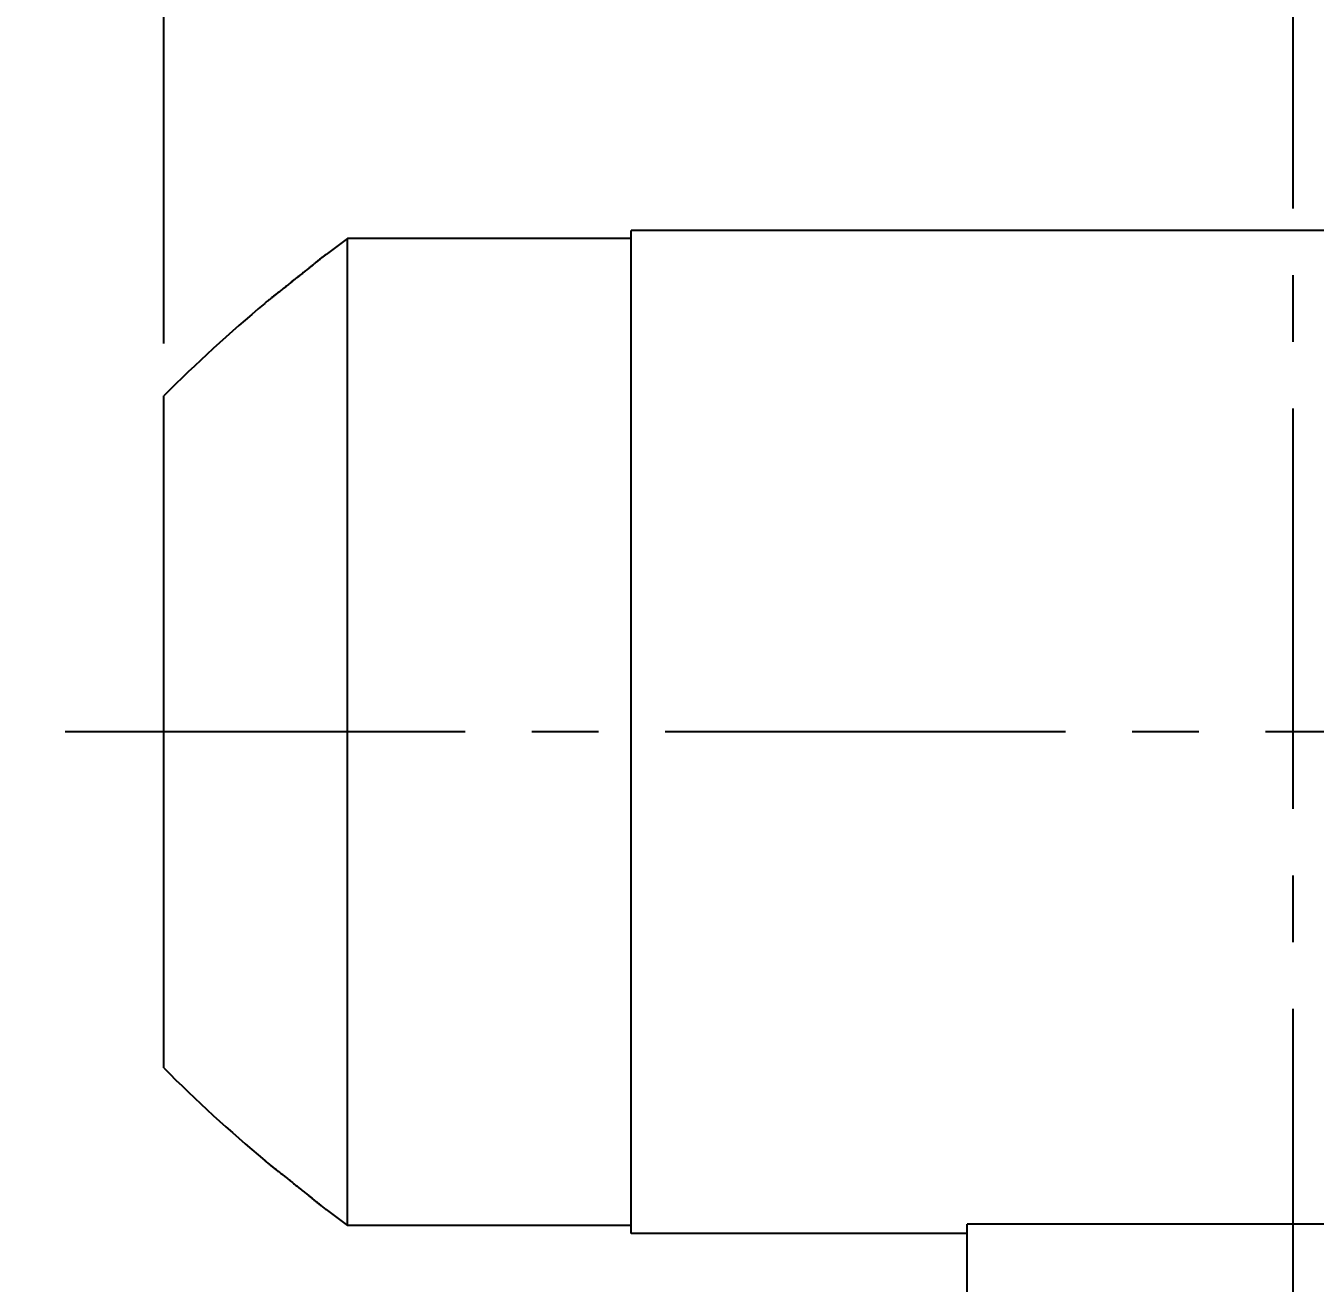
# Model space of a CAD drawing. Extents: x -7647 to -3756, y -5015 to -2358.
# Drawn here: x -6323.3 to -6077.7, y -4175 to -3935.5 of the extents above; entities that cross this region are included whole.
import ezdxf

# ---------------------------------------------------------------- set-up
doc = ezdxf.new("R2010")
doc.units = 0
doc.header["$LTSCALE"] = 4
doc.header["$MEASUREMENT"] = 0
doc.linetypes.add('CENTRE2', pattern=[28.575, 19.05, -3.175, 3.175, -3.175])
doc.layers.get('0').update_dxf_attribs({"linetype": 'CONTINUOUS'})
doc.layers.get('DEFPOINTS').update_dxf_attribs({"linetype": 'CONTINUOUS'})
for name, color, linetype in [('01', 7, 'CONTINUOUS'), ('01CENTER', 5, 'CENTRE2'), ('01HOSO', 6, 'CONTINUOUS'), ('02', 5, 'CONTINUOUS')]:
    doc.layers.add(name, color=color, linetype=linetype)
doc.styles.add('BIGFONT', font='ROMANS.SHX', dxfattribs={"bigfont": 'bigfont'})
doc.dimstyles.new('L-IN', dxfattribs={"dimscale": 10, "dimtxt": 3.2, "dimasz": 2.5, "dimexe": 1, "dimexo": 1, "dimgap": 1, "dimtad": 1, "dimdec": 0, "dimtxsty": 'BIGFONT', "dimblk": 'YA-IN', "dimblk1": 'OPEN', "dimblk2": 'OPEN', "dimsah": 1, "dimcen": 0, "dimclrd": 256, "dimclre": 256, "dimclrt": 256, "dimazin": 3, "dimtp": 0.1, "dimtm": 0.2, "dimtfac": 0.625, "dimtdec": 0, "dimtmove": 0, "dimatfit": 3, "dimtolj": 1})

# ---------------------------------------------------------------- blocks, each defined once
blk = doc.blocks.new('_OPEN')
at = {"color": 0, "linetype": 'BYBLOCK'}
for p, q in [((-1, 0.1667), (0, 0)), ((0, 0), (-1, -0.1667)), ((0, 0), (-1, 0))]:
    blk.add_line(p, q, dxfattribs=at)
blk = doc.blocks.new('*D17')
at = {"linetype": 'BYBLOCK'}
for p, q in [((-6297, -3996), (-6297, -3150)), ((-6082, -3312.62), (-6082, -3150)), ((-6107, -3160), (-6272, -3160))]:
    blk.add_line(p, q, dxfattribs=at)
at = {"layer": 'DEFPOINTS', "color": 0, "linetype": 'BYBLOCK'}
for p in [(-6297, -3160), (-6082, -3322.62), (-6297, -4006)]:
    blk.add_point(p, dxfattribs=at)
at = {"linetype": 'BYBLOCK', "xscale": 25, "yscale": 25, "zscale": 25, "rotation": 180}
blk.add_blockref('_OPEN', (-6297, -3160), dxfattribs=at)
at = {"linetype": 'BYBLOCK', "xscale": 25, "yscale": 25, "zscale": 25}
blk.add_blockref('_OPEN', (-6082, -3160), dxfattribs=at)
at = {"linetype": 'BYBLOCK', "insert": (-6189.5, -3134), "char_height": 32, "attachment_point": 5, "style": 'BIGFONT'}
blk.add_mtext('\\A1;215', dxfattribs=at)
blk = doc.blocks.new('YA-IN')
at = {"color": 0, "linetype": 'BYBLOCK'}
for p, q in [((0, 0), (-1, 0.1667)), ((-1, -0.1667), (0, 0)), ((0, 0), (-1, 0))]:
    blk.add_line(p, q, dxfattribs=at)

msp = doc.modelspace()

# ---------------------------------------------------------------- linework, layer by layer
at = {"layer": '01', "linetype": 'CONTINUOUS'}
for p, q in [((-6030.5, -3974.5), (-6208, -3974.5)), ((-6208, -3976), (-6262, -3976)), ((-6297, -4134), (-6297, -4006)), ((-6208, -4164), (-6262, -4164)), ((-6030.5, -4163.73758), (-6144, -4163.73758)), ((-6144, -4201), (-6144, -4163.73758)), ((-6144, -4165.5), (-6208, -4165.5))]:
    msp.add_line(p, q, dxfattribs=at)
for centre, start, end in [((-6084.83966, -4218.10373), 126.1949442, 127.1709529), ((-6084.83966, -4218.10373), 130.0232691, 135.0076451), ((-6084.83966, -3921.89627), 224.9923549, 229.9767306), ((-6084.83966, -3921.89627), 232.829048, 233.8050558)]:
    msp.add_arc(centre, 300, start, end, dxfattribs=at)
for points, knots in [([(-6266.44446, -3979.32938), (-6266.47225, -3979.35159), (-6266.53291, -3979.40008), (-6266.63069, -3979.47824), (-6266.74231, -3979.56747), (-6266.8674, -3979.66747), (-6267.00656, -3979.77873), (-6267.16011, -3979.90148), (-6267.32802, -3980.03573), (-6267.51004, -3980.18126), (-6267.70594, -3980.33789), (-6267.91574, -3980.50564), (-6268.13977, -3980.68477), (-6268.37835, -3980.87554), (-6268.6314, -3981.07787), (-6268.89832, -3981.2913), (-6269.17817, -3981.51506), (-6269.4701, -3981.74847), (-6269.77468, -3981.99199), (-6270.09425, -3982.24749), (-6270.43278, -3982.51811), (-6270.79282, -3982.80591), (-6271.17117, -3983.1083), (-6271.56042, -3983.41936), (-6271.95333, -3983.73328), (-6272.34628, -3984.04718), (-6272.73591, -3984.35835), (-6273.11653, -3984.66225), (-6273.48261, -3984.95447), (-6273.83154, -3985.23293), (-6274.16365, -3985.49788), (-6274.48012, -3985.75029), (-6274.78178, -3985.99082), (-6275.06903, -3986.2198), (-6275.34198, -3986.43731), (-6275.60057, -3986.64332), (-6275.84436, -3986.83749), (-6276.07246, -3987.01911), (-6276.28372, -3987.18728), (-6276.47749, -3987.34149), (-6276.65391, -3987.48186), (-6276.81378, -3987.60903), (-6276.95811, -3987.72382), (-6277.08778, -3987.82693), (-6277.20361, -3987.91902), (-6277.30324, -3987.99822), (-6277.36435, -3988.04679), (-6277.39129, -3988.06821)], [0, 0, 0, 0, 0.106729945, 0.23296003, 0.375554469, 0.535410932, 0.713422818, 0.910065364, 1.125168485, 1.358364912, 1.609179475, 1.877619911, 2.164250115, 2.4696887, 2.794032412, 3.136225578, 3.494981164, 3.868930569, 4.257552008, 4.664858575, 5.096393531, 5.557745233, 6.047661763, 6.5494169, 7.052574921, 7.556408281, 8.058213763, 8.548477994, 9.017584, 9.463455134, 9.887737653, 10.292119103, 10.677858123, 11.045182922, 11.39416916, 11.724887023, 12.037055344, 12.329168706, 12.599616066, 12.84713546, 13.072080532, 13.275948642, 13.460003068, 13.625322934, 13.772955626, 13.903911005, 14.007154601, 14.007154601, 14.007154601, 14.007154601]), ([(-6266.44434, -3979.32953), (-6266.4708, -3979.35068), (-6266.53087, -3979.3987), (-6266.62888, -3979.47706), (-6266.74302, -3979.56832), (-6266.87108, -3979.67071), (-6267.01401, -3979.78499), (-6267.17275, -3979.91191), (-6267.3482, -3980.0522), (-6267.54118, -3980.20651), (-6267.75238, -3980.3754), (-6267.98235, -3980.55929), (-6268.23153, -3980.75855), (-6268.50017, -3980.97338), (-6268.78822, -3981.20372), (-6269.09532, -3981.44929), (-6269.42069, -3981.70947), (-6269.76309, -3981.98324), (-6270.12092, -3982.26934), (-6270.49222, -3982.56617), (-6270.87469, -3982.8719), (-6271.2656, -3983.18433), (-6271.66193, -3983.50104), (-6272.06028, -3983.8193), (-6272.45694, -3984.13614), (-6272.84812, -3984.44852), (-6273.23048, -3984.75378), (-6273.60126, -3985.04972), (-6273.95834, -3985.33464), (-6274.30001, -3985.60718), (-6274.62496, -3985.86631), (-6274.93229, -3986.1113), (-6275.2214, -3986.34171), (-6275.49201, -3986.5573), (-6275.74409, -3986.75808), (-6275.97782, -3986.94418), (-6276.19362, -3987.11597), (-6276.39208, -3987.27391), (-6276.57382, -3987.41851), (-6276.7395, -3987.5503), (-6276.88982, -3987.66985), (-6277.02556, -3987.77779), (-6277.14753, -3987.87475), (-6277.25651, -3987.96138), (-6277.33628, -3988.02478), (-6277.3798, -3988.05936), (-6277.39116, -3988.06838)], [0, 0, 0, 0, 0.10161653, 0.23072771, 0.376449971, 0.540005865, 0.722618481, 0.925462122, 1.149734144, 1.396542007, 1.666732792, 1.960989979, 2.279902606, 2.623898604, 2.992909858, 3.386365041, 3.803535017, 4.24272675, 4.701533849, 5.177968021, 5.668822133, 6.170472759, 6.679245937, 7.190790362, 7.700118002, 8.202237338, 8.692603703, 9.167913944, 9.625455669, 10.063058532, 10.479068914, 10.872332133, 11.2421352, 11.588145482, 11.910327949, 12.208916284, 12.484458776, 12.737824464, 12.96981519, 13.181212607, 13.372944, 13.546002547, 13.701475979, 13.840395138, 13.96364883, 14.00715633, 14.00715633, 14.00715633, 14.00715633]), ([(-6266.10823, -3979.06062), (-6266.10952, -3979.06165), (-6266.11477, -3979.06585), (-6266.12667, -3979.07536), (-6266.14667, -3979.09135), (-6266.17493, -3979.11393), (-6266.21171, -3979.14333), (-6266.25731, -3979.17978), (-6266.31213, -3979.2236), (-6266.3724, -3979.27177), (-6266.41444, -3979.30538), (-6266.43505, -3979.32185)], [0, 0, 0, 0, 0.0049356145, 0.0201642501, 0.0456947037, 0.0817651088, 0.128704144, 0.186925598, 0.2569211146, 0.3392514827, 0.4183901015, 0.4183901015, 0.4183901015, 0.4183901015]), ([(-6266.43493, -3979.322), (-6266.41266, -3979.3042), (-6266.36842, -3979.26883), (-6266.3056, -3979.21861), (-6266.24967, -3979.1739), (-6266.20334, -3979.13686), (-6266.1661, -3979.10709), (-6266.13992, -3979.08616), (-6266.1261, -3979.07512), (-6266.12179, -3979.07167)], [0, 0, 0, 0, 0.0855327898, 0.1699244712, 0.2412705197, 0.300357978, 0.3478556877, 0.3843282885, 0.4009038761, 0.4009038761, 0.4009038761, 0.4009038761]), ([(-6266.12179, -3979.07167), (-6266.11936, -3979.06973), (-6266.11288, -3979.06455), (-6266.10498, -3979.05823), (-6266.09949, -3979.05385), (-6266.09807, -3979.05271)], [0, 0, 0, 0, 0.0093097068, 0.02489600485, 0.0303703804, 0.0303703804, 0.0303703804, 0.0303703804]), ([(-6266.09806, -3979.0527), (-6266.09916, -3979.05353), (-6266.10257, -3979.05614), (-6266.10594, -3979.05881), (-6266.10823, -3979.06062)], [0, 0, 0, 0, 0.00412532712, 0.01289177879, 0.01289177879, 0.01289177879, 0.01289177879]), ([(-6277.73963, -3988.34523), (-6277.74571, -3988.35006), (-6277.75512, -3988.35753), (-6277.76516, -3988.36551), (-6277.76915, -3988.36867), (-6277.7698, -3988.36919), (-6277.76982, -3988.36921)], [0, 0, 0, 0, 0.02327087602, 0.03604527103, 0.0384785939, 0.03855138229, 0.03855138229, 0.03855138229, 0.03855138229]), ([(-6277.40075, -3988.07572), (-6277.42704, -3988.09662), (-6277.47602, -3988.13555), (-6277.54429, -3988.18979), (-6277.60228, -3988.23587), (-6277.65044, -3988.27414), (-6277.6892, -3988.30493), (-6277.71894, -3988.32856), (-6277.73998, -3988.34527), (-6277.75254, -3988.35524), (-6277.7581, -3988.35966), (-6277.7595, -3988.36077)], [0, 0, 0, 0, 0.1007315453, 0.1877152186, 0.2615860319, 0.3229238312, 0.372261323, 0.410100822, 0.4368733605, 0.4528598516, 0.4582059548, 0.4582059548, 0.4582059548, 0.4582059548]), ([(-6277.74219, -3988.34702), (-6277.74652, -3988.35046), (-6277.75229, -3988.35504), (-6277.75806, -3988.35963), (-6277.7595, -3988.36077)], [0, 0, 0, 0, 0.01658870453, 0.02210923114, 0.02210923114, 0.02210923114, 0.02210923114]), ([(-6277.39686, -3988.07263), (-6277.42113, -3988.09192), (-6277.46888, -3988.12987), (-6277.53657, -3988.18366), (-6277.59655, -3988.23132), (-6277.6464, -3988.27093), (-6277.68657, -3988.30284), (-6277.71742, -3988.32735), (-6277.73493, -3988.34126), (-6277.74219, -3988.34702)], [0, 0, 0, 0, 0.092996273, 0.1829766446, 0.2593743996, 0.3228521338, 0.3739888522, 0.4132677779, 0.4410679198, 0.4410679198, 0.4410679198, 0.4410679198]), ([(-6277.40097, -3988.07618), (-6277.41465, -3988.08705), (-6277.453, -3988.11753), (-6277.51255, -3988.16484), (-6277.57633, -3988.21551), (-6277.63022, -3988.25832), (-6277.67468, -3988.29364), (-6277.71011, -3988.32178), (-6277.73075, -3988.33818), (-6277.73963, -3988.34523)], [0, 0, 0, 0, 0.0524436315, 0.1469471691, 0.2281747955, 0.2968050633, 0.3534224828, 0.3985207403, 0.4325334224, 0.4325334224, 0.4325334224, 0.4325334224]), ([(-6277.76362, -4151.63572), (-6277.76503, -4151.6346), (-6277.76708, -4151.63297), (-6277.76918, -4151.6313), (-6277.76988, -4151.63075), (-6277.76994, -4151.6307)], [0, 0, 0, 0, 0.005410039115, 0.007850586957, 0.008067595927, 0.008067595927, 0.008067595927, 0.008067595927]), ([(-6277.74933, -4151.64706), (-6277.75217, -4151.64481), (-6277.75693, -4151.64103), (-6277.76169, -4151.63725), (-6277.76362, -4151.63572)], [0, 0, 0, 0, 0.01086645004, 0.018240796, 0.018240796, 0.018240796, 0.018240796]), ([(-6277.7595, -4151.63923), (-6277.75806, -4151.64037), (-6277.75229, -4151.64496), (-6277.73926, -4151.6553), (-6277.71742, -4151.67265), (-6277.68657, -4151.69716), (-6277.6464, -4151.72907), (-6277.59655, -4151.76868), (-6277.53657, -4151.81634), (-6277.47035, -4151.86897), (-6277.42407, -4151.90575), (-6277.40127, -4151.92387)], [0, 0, 0, 0, 0.005520332, 0.0221089514, 0.0499090056, 0.089187889, 0.1403246292, 0.2038024427, 0.2802003046, 0.3701807608, 0.457546137, 0.457546137, 0.457546137, 0.457546137]), ([(-6277.7595, -4151.63923), (-6277.7581, -4151.64034), (-6277.75254, -4151.64476), (-6277.73998, -4151.65473), (-6277.72835, -4151.66397), (-6277.72089, -4151.6699), (-6277.72042, -4151.67027)], [0, 0, 0, 0, 0.00534600882, 0.02133247734, 0.04810501126, 0.04990790467, 0.04990790467, 0.04990790467, 0.04990790467]), ([(-6277.72042, -4151.67027), (-6277.71102, -4151.67774), (-6277.68873, -4151.69544), (-6277.65044, -4151.72586), (-6277.60228, -4151.76413), (-6277.54429, -4151.81021), (-6277.4762, -4151.86432), (-6277.42738, -4151.90311), (-6277.40127, -4151.92387)], [0, 0, 0, 0, 0.0360365902, 0.0853740165, 0.1467116779, 0.2205822918, 0.307565737, 0.4076382339, 0.4076382339, 0.4076382339, 0.4076382339]), ([(-6277.40113, -4151.92369), (-6277.41476, -4151.91286), (-6277.45304, -4151.88244), (-6277.51252, -4151.83518), (-6277.57628, -4151.78453), (-6277.63017, -4151.74172), (-6277.67463, -4151.7064), (-6277.70364, -4151.68336), (-6277.71786, -4151.67206), (-6277.7203, -4151.67012)], [0, 0, 0, 0, 0.0522249615, 0.1466953718, 0.2279040371, 0.2965295002, 0.3531546979, 0.398267303, 0.4076382782, 0.4076382782, 0.4076382782, 0.4076382782]), ([(-6277.39129, -4151.93179), (-6277.36192, -4151.95514), (-6277.29792, -4152.00601), (-6277.19492, -4152.08788), (-6277.07763, -4152.18113), (-6276.94636, -4152.28552), (-6276.80052, -4152.40151), (-6276.63992, -4152.52927), (-6276.46476, -4152.66864), (-6276.27545, -4152.8193), (-6276.07224, -4152.98106), (-6275.85511, -4153.15395), (-6275.62372, -4153.33824), (-6275.37784, -4153.53412), (-6275.11758, -4153.74151), (-6274.84344, -4153.96002), (-6274.55614, -4154.18908), (-6274.25601, -4154.42845), (-6273.9421, -4154.67886), (-6273.61213, -4154.94216), (-6273.26308, -4155.22075), (-6272.89434, -4155.51514), (-6272.50964, -4155.82235), (-6272.11655, -4156.13633), (-6271.72195, -4156.45158), (-6271.3296, -4156.76509), (-6270.94335, -4157.07378), (-6270.57131, -4157.37116), (-6270.22032, -4157.65173), (-6269.89229, -4157.91397), (-6269.58235, -4158.16178), (-6269.28613, -4158.39862), (-6269.00164, -4158.62609), (-6268.72911, -4158.844), (-6268.46985, -4159.0513), (-6268.22491, -4159.24715), (-6267.99475, -4159.43119), (-6267.77922, -4159.60352), (-6267.57785, -4159.76452), (-6267.39043, -4159.91438), (-6267.21702, -4160.05301), (-6267.05794, -4160.1802), (-6266.91335, -4160.2958), (-6266.78307, -4160.39994), (-6266.66663, -4160.49303), (-6266.56327, -4160.57565), (-6266.49068, -4160.63368), (-6266.45244, -4160.66425), (-6266.44446, -4160.67062)], [0, 0, 0, 0, 0.112585553, 0.245233698, 0.394726576, 0.562113891, 0.748392038, 0.953745869, 1.177782509, 1.419922436, 1.679583266, 1.956961129, 2.252589882, 2.56700506, 2.900072415, 3.250953446, 3.618711027, 4.002367114, 4.402644154, 4.823374262, 5.268779441, 5.742457171, 6.238911713, 6.745709861, 7.251730074, 7.75409154, 8.252397631, 8.735072717, 9.182945748, 9.600457736, 9.994963754, 10.373425767, 10.738231679, 11.087733012, 11.42021683, 11.73408929, 12.028576118, 12.304286225, 12.561945949, 12.80203502, 13.024200011, 13.227977456, 13.413063647, 13.57956834, 13.72833017, 13.860309465, 13.976517682, 14.007154602, 14.007154602, 14.007154602, 14.007154602]), ([(-6277.39116, -4151.93162), (-6277.36445, -4151.95284), (-6277.30402, -4152.00086), (-6277.20588, -4152.07887), (-6277.09244, -4152.16904), (-6276.96616, -4152.26945), (-6276.82613, -4152.3808), (-6276.67155, -4152.50374), (-6276.50171, -4152.63886), (-6276.31598, -4152.78665), (-6276.11376, -4152.9476), (-6275.89446, -4153.12218), (-6275.65756, -4153.31083), (-6275.40273, -4153.51382), (-6275.12986, -4153.73123), (-6274.83908, -4153.963), (-6274.53073, -4154.20883), (-6274.20546, -4154.46823), (-6273.86426, -4154.74042), (-6273.50848, -4155.02432), (-6273.13986, -4155.31856), (-6272.76056, -4155.62139), (-6272.37336, -4155.93062), (-6271.98159, -4156.24357), (-6271.5889, -4156.55732), (-6271.19882, -4156.86904), (-6270.81454, -4157.17618), (-6270.43889, -4157.47647), (-6270.07445, -4157.76782), (-6269.72336, -4158.04853), (-6269.38748, -4158.31709), (-6269.06828, -4158.57233), (-6268.76694, -4158.8133), (-6268.48415, -4159.03943), (-6268.22025, -4159.25047), (-6267.97526, -4159.44638), (-6267.74894, -4159.62736), (-6267.54086, -4159.79374), (-6267.35051, -4159.94596), (-6267.1772, -4160.08453), (-6267.02014, -4160.21011), (-6266.87843, -4160.32342), (-6266.7512, -4160.42514), (-6266.63765, -4160.51593), (-6266.537, -4160.59639), (-6266.47413, -4160.64666), (-6266.44472, -4160.67017)], [0, 0, 0, 0, 0.102319413, 0.231576206, 0.376104216, 0.537048545, 0.715580057, 0.912805691, 1.129581865, 1.366697515, 1.624857498, 1.904920826, 2.207628923, 2.5333753, 2.882309429, 3.254294318, 3.64892418, 4.06536716, 4.502414689, 4.958313629, 5.430877752, 5.917371538, 6.414407222, 6.91743041, 7.421645783, 7.922311326, 8.415424909, 8.897495529, 9.365060846, 9.815183621, 10.246029075, 10.65522024, 11.041286869, 11.403544861, 11.741464219, 12.055010481, 12.344603382, 12.610813176, 12.854276325, 13.075789699, 13.276487071, 13.457569568, 13.620103443, 13.765169329, 13.893731954, 14.006673531, 14.006673531, 14.006673531, 14.006673531]), ([(-6266.42739, -4160.68427), (-6266.41466, -4160.69445), (-6266.37915, -4160.72283), (-6266.32431, -4160.76667), (-6266.26614, -4160.81316), (-6266.21779, -4160.85181), (-6266.17883, -4160.88295), (-6266.14891, -4160.90686), (-6266.12774, -4160.92378), (-6266.11515, -4160.93385), (-6266.1096, -4160.93829), (-6266.10823, -4160.93938)], [0, 0, 0, 0, 0.0489067419, 0.1363614178, 0.2106149122, 0.2723257635, 0.3220454082, 0.3602306073, 0.3872439456, 0.4033463974, 0.408583946, 0.408583946, 0.408583946, 0.408583946]), ([(-6266.42727, -4160.68412), (-6266.40751, -4160.69992), (-6266.36579, -4160.73327), (-6266.3055, -4160.78147), (-6266.24958, -4160.82617), (-6266.20327, -4160.86319), (-6266.16604, -4160.89295), (-6266.14048, -4160.91339), (-6266.12729, -4160.92394), (-6266.12358, -4160.9269)], [0, 0, 0, 0, 0.0758836524, 0.1602478703, 0.2315761841, 0.2906415425, 0.3381149896, 0.3745655772, 0.3888041919, 0.3888041919, 0.3888041919, 0.3888041919]), ([(-6266.12358, -4160.9269), (-6266.12055, -4160.92932), (-6266.11347, -4160.93498), (-6266.10535, -4160.94147), (-6266.10026, -4160.94554), (-6266.09922, -4160.94637)], [0, 0, 0, 0, 0.01162885065, 0.02720083299, 0.03118930166, 0.03118930166, 0.03118930166, 0.03118930166]), ([(-6266.10823, -4160.93938), (-6266.10594, -4160.94119), (-6266.10257, -4160.94386), (-6266.09916, -4160.94647), (-6266.09806, -4160.9473)], [0, 0, 0, 0, 0.00876622269, 0.01289099149, 0.01289099149, 0.01289099149, 0.01289099149])]:
    msp.add_open_spline(points, degree=3, knots=knots, dxfattribs=at)
for points in [[(-6266.43505, -3979.32185), (-6266.43819, -3979.32436), (-6266.44133, -3979.32687), (-6266.44446, -3979.32938)], [(-6266.43505, -3979.32185), (-6266.43819, -3979.32436), (-6266.44133, -3979.32687), (-6266.44446, -3979.32938)], [(-6266.43493, -3979.322), (-6266.43807, -3979.32451), (-6266.44121, -3979.32702), (-6266.44434, -3979.32953)], [(-6266.42739, -3979.31573), (-6266.42994, -3979.31777), (-6266.4325, -3979.31981), (-6266.43505, -3979.32185)], [(-6277.7595, -3988.36077), (-6277.76275, -3988.36342), (-6277.76601, -3988.36608), (-6277.76926, -3988.36873)], [(-6277.39116, -3988.06838), (-6277.39443, -3988.07098), (-6277.3977, -3988.07358), (-6277.40097, -3988.07618)], [(-6277.39129, -3988.06821), (-6277.39445, -3988.07071), (-6277.3976, -3988.07322), (-6277.40075, -3988.07572)], [(-6277.39129, -3988.06821), (-6277.39315, -3988.06968), (-6277.395, -3988.07116), (-6277.39686, -3988.07263)], [(-6277.37072, -3988.05186), (-6277.37758, -3988.05731), (-6277.38444, -3988.06276), (-6277.39129, -3988.06821)], [(-6277.76926, -4151.63127), (-6277.76601, -4151.63392), (-6277.76275, -4151.63658), (-6277.7595, -4151.63923)], [(-6277.40127, -4151.92387), (-6277.39794, -4151.92651), (-6277.39462, -4151.92915), (-6277.39129, -4151.93179)], [(-6277.40127, -4151.92387), (-6277.4011, -4151.924), (-6277.40092, -4151.92414), (-6277.40075, -4151.92428)], [(-6277.40113, -4151.92369), (-6277.39781, -4151.92633), (-6277.39448, -4151.92898), (-6277.39116, -4151.93162)], [(-6277.40075, -4151.92428), (-6277.39945, -4151.92531), (-6277.39816, -4151.92634), (-6277.39686, -4151.92737)], [(-6277.39686, -4151.92737), (-6277.395, -4151.92884), (-6277.39315, -4151.93032), (-6277.39129, -4151.93179)], [(-6277.39129, -4151.93179), (-6277.38444, -4151.93724), (-6277.37759, -4151.94268), (-6277.37074, -4151.94813)], [(-6266.44472, -4160.67017), (-6266.44459, -4160.67027), (-6266.44447, -4160.67037), (-6266.44434, -4160.67047)], [(-6266.44446, -4160.67062), (-6266.43877, -4160.67517), (-6266.43308, -4160.67972), (-6266.42739, -4160.68427)], [(-6266.09922, -4160.94637), (-6266.09883, -4160.94668), (-6266.09845, -4160.94699), (-6266.09806, -4160.9473)]]:
    msp.add_open_spline(points, degree=3, dxfattribs=at)
at = {"layer": '01CENTER'}
for p, q in [((-6082, -3322.61988), (-6082, -4553.49354)), ((-5896.70001, -4070), (-6323.2756, -4070))]:
    msp.add_line(p, q, dxfattribs=at)
at = {"layer": '01HOSO', "linetype": 'CONTINUOUS'}
for p, q in [((-6208, -4165.5), (-6208, -3974.5)), ((-6262, -4164), (-6262, -3976))]:
    msp.add_line(p, q, dxfattribs=at)

# ---------------------------------------------------------------- dimensions: what is measured, and where the dimension line sits
at = {"layer": '02'}
dim = msp.add_linear_dim(base=(-6297, -3160), p1=(-6082, -3322.61988), p2=(-6297, -4006), dimstyle='L-IN', dxfattribs=at)
dim.commit()
dim.dimension.update_dxf_attribs({"geometry": '*D17', "text_midpoint": (-6189.5, -3134)})

doc.saveas('drawing.dxf')
